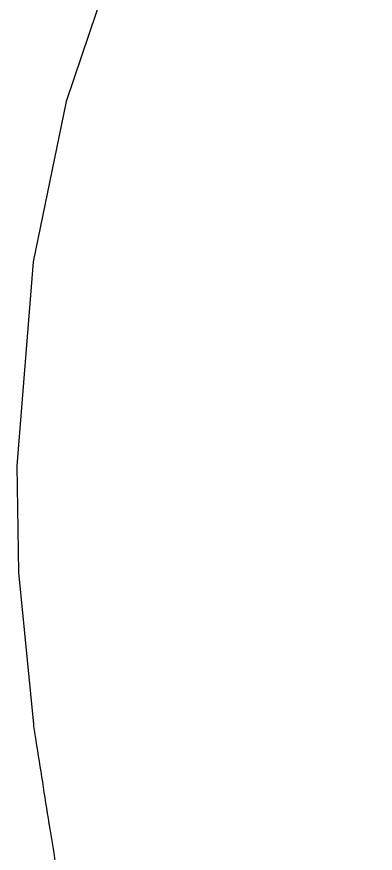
# Model space of a CAD drawing. Extents: x -1802 to -1505, y -7177 to -6757.
# Drawn here: x -1707.47 to -1700.51, y -6995.67 to -6979.46 of the extents above; entities that cross this region are included whole.
import ezdxf

# ---------------------------------------------------------------- set-up
doc = ezdxf.new("R2010")
doc.units = 0
doc.header["$LTSCALE"] = 5
doc.header["$MEASUREMENT"] = 0
doc.layers.add('DWG', color=7, linetype='CONTINUOUS')

msp = doc.modelspace()

# ---------------------------------------------------------------- linework, layer by layer
at = {"layer": 'DWG'}
for p, q in [((-1706.514, -6981.097), (-1706.514, -6981.099)), ((-1707.437, -6990.229), (-1707.149, -6993.172)), ((-1707.102, -6993.483), (-1707.086, -6993.583))]:
    msp.add_line(p, q, dxfattribs=at)
for points in [[(-1700.513, -6970.37), (-1702.094, -6972.18), (-1703.919, -6974.877), (-1705.484, -6978.057), (-1706.514, -6981.097)], [(-1706.514, -6981.1), (-1707.155, -6984.208), (-1707.472, -6988.16), (-1707.437, -6990.229)]]:
    msp.add_lwpolyline(points, dxfattribs=at)
for points, start_tangent, end_tangent in [([(-1707.149, -6993.172), (-1707.102, -6993.483)], (0.145724, -0.989325), (0.155019, -0.987912)), ([(-1707.086, -6993.583), (-1706.829, -6995.198), (-1706.021, -7000.149)], (0.155327, -0.987863), (0.160015, -0.987115))]:
    msp.add_spline(points, degree=3, dxfattribs=dict(at, start_tangent=start_tangent, end_tangent=end_tangent))

doc.saveas('drawing.dxf')
